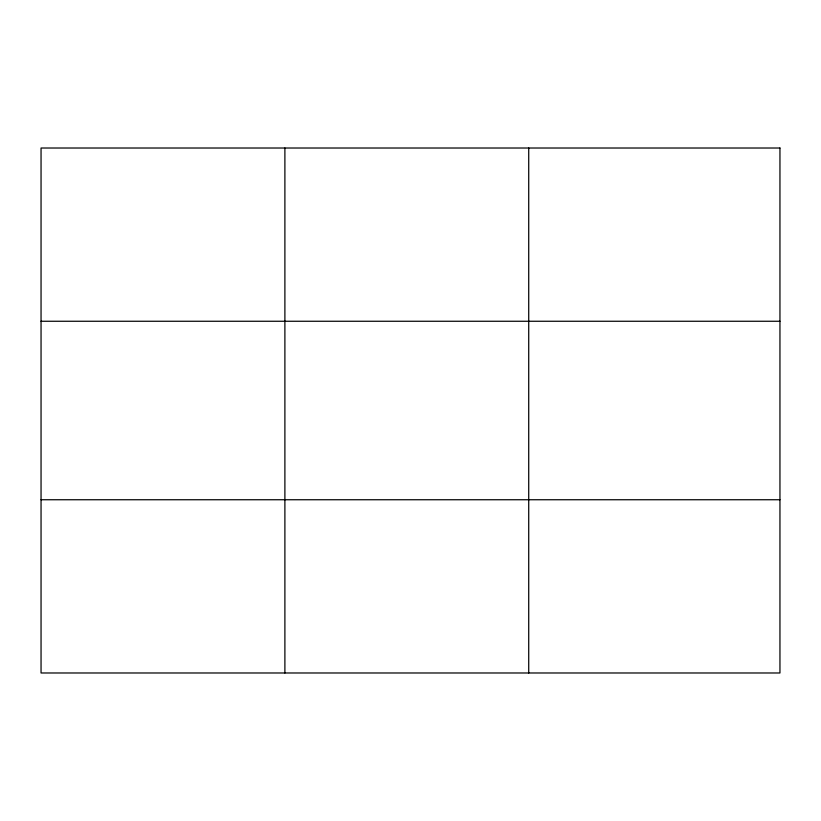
<?xml version="1.0" encoding="UTF-8"?>
<svg xmlns="http://www.w3.org/2000/svg" width="821" height="821" viewBox="0 0 821 821"><rect width="100%" height="100%" fill="white"/><g stroke="black" fill="none" stroke-linecap="round" stroke-linejoin="round"><path stroke-width="1.23" d="M284.887 148.016L284.887 672.984M528.724 148.016L528.724 672.984M41.05 321.257L779.95 321.257M41.05 499.743L779.95 499.743M779.95 148.016L779.95 672.984L41.05 672.984L41.05 148.016L779.95 148.016"/></g></svg>
